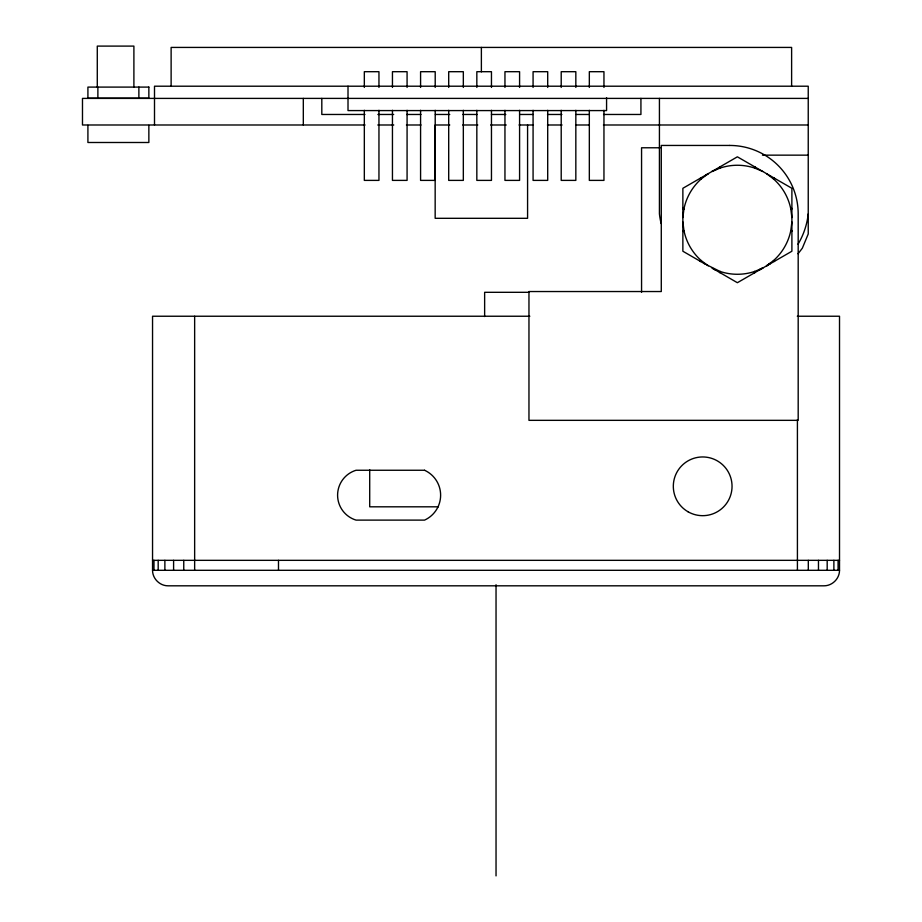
<?xml version="1.0" encoding="UTF-8"?>
<svg xmlns="http://www.w3.org/2000/svg" width="922" height="922" viewBox="0 0 922 922"><rect width="100%" height="100%" fill="white"/><g stroke="black" fill="none" stroke-linecap="round" stroke-linejoin="round"><path stroke-width="1.38" d="M720.047 272.705L720.117 271.471L704.293 263.611M683.26 213.189L682.868 217.557L683.963 208.856A54.513 54.513 0 0 1 701.227 178.96L708.234 173.647L705.526 175.549M791.894 221.972L790.788 230.673A54.513 54.513 0 0 1 773.523 260.569L766.551 265.87M797.299 316.234L839.516 316.234L839.516 570.303C839.573 578.613 832.312 585.873 824.003 585.816L168.058 585.816C159.748 585.873 152.487 578.613 152.545 570.303L152.545 316.234L529.839 316.234M719.759 272.543L720.117 271.471A54.513 54.513 0 0 0 754.645 271.471L762.748 268.072M755.003 166.986L754.645 168.058A54.513 54.513 0 0 0 720.117 168.058L712.038 171.446M700.743 261.56L701.227 260.569A54.513 54.513 0 0 1 683.963 230.673L682.868 221.96M791.894 217.557L790.788 208.856A54.513 54.513 0 0 0 773.523 178.96L774.019 177.969M755.256 167.136L754.645 168.058L762.725 171.446M719.494 272.393L720.117 271.471M798.049 253.769L802.336 248.191L808.237 233.946L808.237 86.207L154.504 86.207L154.504 124.989M700.478 261.41L701.227 260.569L708.246 265.836M766.551 173.659L773.523 178.96L774.273 178.119M770.124 263.346L766.516 265.836L770.273 263.715M773.523 178.96L774.561 178.292M700.19 261.237L701.227 260.569M758.806 270.342L762.713 268.037L758.748 269.916M682.868 231.226L683.963 230.673L682.868 230.592M791.894 208.937L790.788 208.856L791.894 208.303M712.014 171.457L716.014 169.613M682.868 230.892L683.963 230.673M790.788 208.856L791.894 208.637M682.868 208.937L683.963 208.856L682.868 208.303M791.894 231.226L790.788 230.673L791.894 230.592M808.237 98.4L82.484 98.4L82.484 124.989L365.054 124.989M364.939 114.466L321.813 114.466L321.813 98.4M377.87 114.466L393.682 114.466M406.625 114.466L420.997 114.466M435.368 114.466L449.752 114.466M462.683 114.466L477.054 114.466M491.438 114.466L505.809 114.466M520.181 114.466L533.123 114.466M547.495 114.466L561.867 114.466M576.238 114.466L589.181 114.466M603.553 114.466L640.928 114.466L640.928 98.4M377.778 124.989L393.775 124.989M406.418 124.989L421.054 124.989M449.775 124.989L435.161 124.989L435.161 218.307L527.58 218.307L527.58 124.989M462.706 124.989L477.815 124.989M490.608 124.989L506.247 124.989M519.04 124.989L533.319 124.989M547.426 124.989L562.074 124.989M576.146 124.989L589.377 124.989M603.426 124.989L808.237 124.989M660.198 147.774L641.562 147.774L641.562 292.309M762.448 155.15L808.237 155.15M529.274 292.309L484.638 292.309L484.638 316.534M438.376 506.812L369.71 506.812L369.71 469.724M152.545 560.334L839.516 560.334M152.545 570.303L839.516 570.303M682.868 208.637L683.963 208.856M790.788 230.673L791.894 230.892M704.477 263.715L682.868 251.233L682.868 188.295L737.381 156.821L791.894 188.295L791.894 251.233L737.381 282.708L712.049 268.037L715.956 270.342M774.019 261.56L773.523 260.569L774.561 261.237M700.478 178.119L701.227 178.96L700.743 177.969M773.523 260.569L774.273 261.41M754.645 271.471L754.703 272.705L754.645 271.471L755.256 272.393M719.759 166.986L720.117 168.058L720.047 166.824M838.086 560.334L838.086 570.303M833.88 560.334L833.88 570.303M827.184 560.334L827.184 570.303M818.471 560.334L818.471 570.303M808.306 560.334L808.306 570.303M797.415 419.614L797.415 570.303M791.618 86.207L791.618 47.425L171.123 47.425L171.123 86.207M659.426 98.4L659.426 213.858A74.843 74.843 0 0 0 661.132 223.516M606.572 97.686L606.572 110.582L348.009 110.582L348.009 86.207M603.956 87.429L603.956 71.697L589.331 71.697L589.331 87.429M603.956 110.306L603.956 180.389L589.331 180.389L589.331 110.306M575.835 87.429L575.835 71.697L561.21 71.697L561.21 87.429M575.835 110.306L575.835 180.389L561.21 180.389L561.21 110.306M547.703 87.429L547.703 71.697L533.077 71.697L533.077 87.429M547.703 110.306L547.703 180.389L533.077 180.389L533.077 110.306M519.582 87.429L519.582 71.697L504.956 71.697L504.956 87.429M519.582 110.306L519.582 180.389L504.956 180.389L504.956 110.306M496.036 584.721L496.036 875.9M491.461 87.429L491.461 71.697L476.835 71.697L476.835 87.429M491.461 110.306L491.461 180.389L476.835 180.389L476.835 110.306M481.376 47.425L481.376 71.847M463.328 87.429L463.328 71.697L448.703 71.697L448.703 87.429M463.328 110.306L463.328 180.389L448.703 180.389L448.703 110.306M435.207 87.429L435.207 71.697L420.582 71.697L420.582 87.429M435.207 110.306L435.207 180.389L420.582 180.389L420.582 110.306M407.075 87.429L407.075 71.697L392.449 71.697L392.449 87.429M407.075 110.306L407.075 180.389L392.449 180.389L392.449 110.306M378.954 87.429L378.954 71.697L364.328 71.697L364.328 87.429M378.954 110.306L378.954 180.389L364.328 180.389L364.328 110.306M303.315 98.4L303.315 124.989M278.49 560.334L278.49 570.303M194.646 316.234L194.646 570.303M183.755 560.334L183.755 570.303M173.601 560.334L173.601 570.303M164.877 560.334L164.877 570.303M158.181 560.334L158.181 570.303M153.974 560.334L153.974 570.303M148.857 125.346L148.857 142.495L87.913 142.495L87.913 125.346M138.876 87.094L138.876 98.181M133.897 87.094L133.897 46.1L97.283 46.1L97.283 87.094M97.882 87.094L97.882 98.181M808.237 213.858A74.843 74.843 0 0 1 798.026 244.215M148.857 87.094L87.913 87.094L87.913 98.181L148.857 98.181L148.857 87.094M729.74 145.446L661.281 145.446L661.281 291.536L528.963 291.536L528.963 420.34L798.187 420.34L798.187 213.892A68.447 68.447 0 0 0 729.74 145.446M424.558 470.255L356.065 470.255A26.058 26.058 0 0 0 356.065 520.112L424.558 520.112A27.372 27.372 0 0 0 424.558 470.255M687.996 511.745A29.366 29.366 0 0 0 732.045 486.32A29.366 29.366 0 0 0 687.996 460.885A29.366 29.366 0 0 0 687.996 511.745"/></g></svg>
